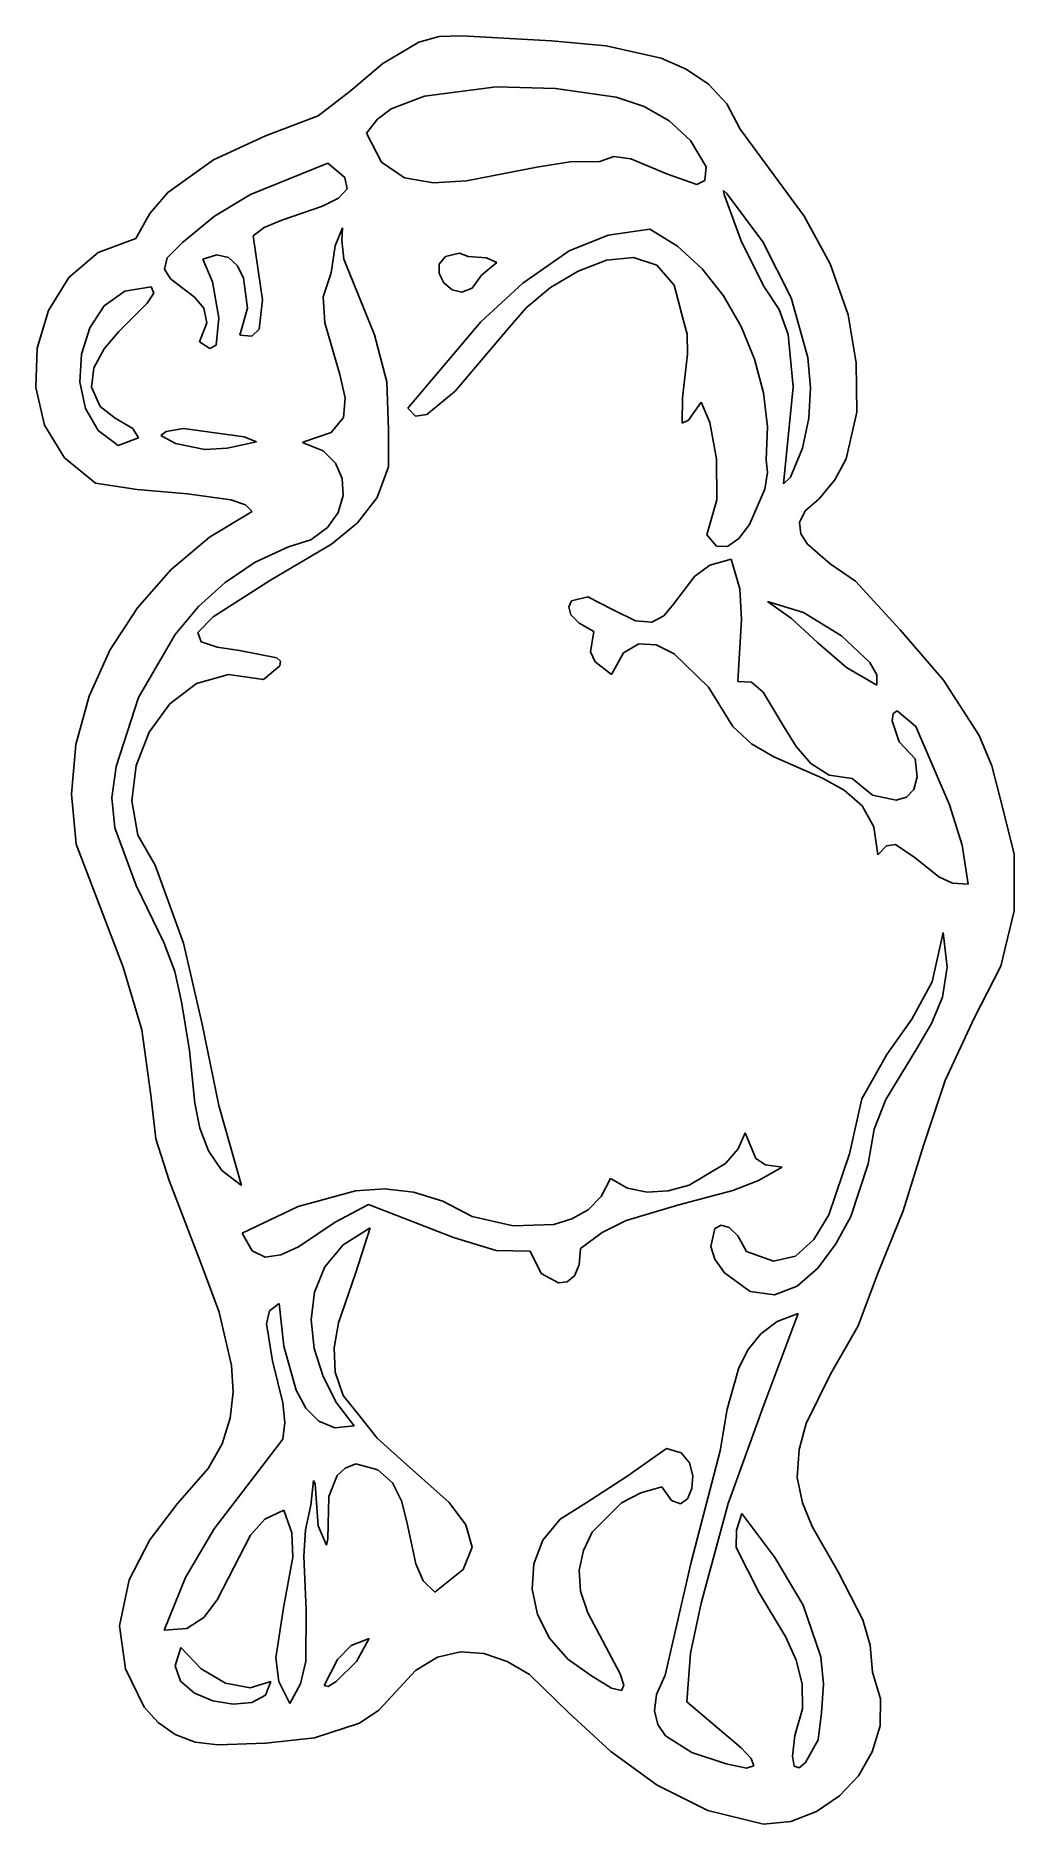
# Model space of a CAD drawing. Extents: x 77.3 to 110.6, y 146.6 to 207.6.
import ezdxf

# ---------------------------------------------------------------- set-up
doc = ezdxf.new("R2010")
doc.units = 0

msp = doc.modelspace()

# ---------------------------------------------------------------- linework, layer by layer
at = {"layer": 'negative_3 outline'}
for p, q in [((90.350967, 207.353231), (89.119073, 206.62424)), ((91.047353, 207.543912), (90.350967, 207.353231)), ((91.815638, 207.56799), (91.047353, 207.543912)), ((94.870016, 207.39565), (91.815638, 207.56799)), ((91.815638, 207.56799), (91.815638, 207.56799)), ((96.736282, 207.225164), (94.870016, 207.39565)), ((98.610442, 206.801934), (96.736282, 207.225164)), ((89.119073, 206.62424), (88.010309, 205.685384)), ((99.46625, 206.431745), (98.610442, 206.801934)), ((100.222953, 205.921817), (99.46625, 206.431745)), ((88.010309, 205.685384), (86.91503, 204.84103)), ((89.404139, 205.079919), (90.541661, 205.513557)), ((90.541661, 205.513557), (92.984042, 205.82288)), ((92.984042, 205.82288), (95.002769, 205.768143)), ((92.984042, 205.82288), (92.984042, 205.82288)), ((95.002769, 205.768143), (97.070878, 205.472732)), ((97.070878, 205.472732), (98.029025, 205.152182)), ((100.846857, 205.246631), (100.222953, 205.921817)), ((86.91503, 204.84103), (85.123487, 204.158385)), ((88.935035, 204.725684), (89.404139, 205.079919)), ((98.029025, 205.152182), (98.886208, 204.672351)), ((101.30427, 204.38067), (100.846857, 205.246631)), ((88.562366, 204.25406), (88.935035, 204.725684)), ((89.078029, 203.260629), (88.562366, 204.25406)), ((98.886208, 204.672351), (99.604656, 204.000203)), ((103.479916, 201.414949), (101.30427, 204.38067)), ((85.123487, 204.158385), (83.34475, 203.340134)), ((99.604656, 204.000203), (100.1466, 203.1027)), ((83.34475, 203.340134), (81.797276, 202.226793)), ((84.60548, 202.158776), (87.246925, 203.22511)), ((87.246925, 203.22511), (87.823534, 202.739731)), ((87.246925, 203.22511), (87.246925, 203.22511)), ((89.862793, 202.728251), (89.078029, 203.260629)), ((94.370499, 203.089013), (91.975153, 202.622602)), ((95.508996, 203.271708), (94.370499, 203.089013)), ((96.519884, 203.27938), (95.508996, 203.271708)), ((97.000949, 203.450465), (96.519884, 203.27938)), ((97.580824, 203.370505), (97.000949, 203.450465)), ((98.823542, 202.849156), (97.580824, 203.370505)), ((100.1466, 203.1027), (100.094547, 202.632467)), ((87.904814, 202.348485), (87.610614, 202.029393)), ((87.823534, 202.739731), (87.904814, 202.348485)), ((90.850541, 202.550913), (89.862793, 202.728251)), ((91.975153, 202.622602), (90.850541, 202.550913)), ((99.82111, 202.49875), (98.823542, 202.849156)), ((100.094547, 202.632467), (99.82111, 202.49875)), ((81.797276, 202.226793), (81.17853, 201.509626)), ((83.385826, 201.423849), (84.60548, 202.158776)), ((87.060784, 201.760479), (85.673632, 201.285271)), ((87.610614, 202.029393), (87.060784, 201.760479)), ((100.73243, 202.29598), (100.73241, 202.29597)), ((100.73241, 202.29597), (100.8334, 202.20717)), ((100.75993, 202.1589), (100.73243, 202.29598)), ((101.345589, 200.548105), (100.75993, 202.1589)), ((100.8334, 202.20717), (102.076096, 200.540964)), ((81.17853, 201.509626), (80.699521, 200.65888)), ((82.290397, 200.5175), (83.385826, 201.423849)), ((85.673632, 201.285271), (85.076008, 201.035022)), ((104.374312, 199.801592), (103.479916, 201.414949)), ((80.699521, 200.65888), (79.420718, 200.182834)), ((81.764539, 200.005832), (82.290397, 200.5175)), ((85.076008, 201.035022), (84.702152, 200.74704)), ((84.702152, 200.74704), (85.016657, 198.566236)), ((87.498062, 200.403882), (87.750025, 201.02509)), ((87.75002, 201.025), (87.728134, 200.605287)), ((87.728134, 200.605287), (87.79222, 199.95273)), ((87.750025, 201.02509), (87.75002, 201.025)), ((95.473005, 200.23478), (96.804596, 200.767465)), ((96.804596, 200.767465), (98.22248, 200.9772)), ((98.22248, 200.9772), (99.16551, 200.394851)), ((98.22248, 200.9772), (98.22248, 200.9772)), ((102.11883, 199.01315), (101.345589, 200.548105)), ((102.076096, 200.540964), (103.041506, 198.636975)), ((79.420718, 200.182834), (78.422296, 199.330075)), ((81.674639, 199.610009), (81.764539, 200.005832)), ((83.464653, 200.108045), (82.98161, 199.95478)), ((82.98161, 199.95478), (83.315777, 199.181226)), ((83.858994, 200.01557), (83.464653, 200.108045)), ((84.16256, 199.732034), (83.858994, 200.01557)), ((87.359358, 199.48797), (87.498062, 200.403882)), ((87.79222, 199.95273), (88.840484, 197.374689)), ((91.040319, 199.785144), (91.255642, 200.040796)), ((91.255642, 200.040796), (91.736573, 200.15813)), ((91.736573, 200.15813), (92.028074, 200.05008)), ((91.736573, 200.15813), (91.736573, 200.15813)), ((92.028074, 200.05008), (92.654543, 199.996297)), ((92.654543, 199.996297), (93.008065, 199.836034)), ((93.891135, 199.131849), (95.473005, 200.23478)), ((96.746078, 199.916626), (95.777978, 199.551871)), ((97.665594, 200.007081), (96.746078, 199.916626)), ((98.458689, 199.749453), (97.665594, 200.007081)), ((99.16551, 200.394851), (100.006723, 199.624239)), ((78.422296, 199.330075), (77.722276, 198.208158)), ((81.88819, 199.28484), (81.674639, 199.610009)), ((84.373274, 199.312112), (84.16256, 199.732034)), ((84.507852, 198.281823), (84.373274, 199.312112)), ((87.089736, 198.667063), (87.359358, 199.48797)), ((91.039792, 199.463708), (91.040319, 199.785144)), ((91.203252, 199.149026), (91.039792, 199.463708)), ((92.480728, 199.40854), (92.169435, 198.970854)), ((93.008065, 199.836034), (92.480728, 199.40854)), ((95.777978, 199.551871), (94.839135, 198.986596)), ((99.047524, 199.069963), (98.458689, 199.749453)), ((100.006723, 199.624239), (100.733084, 198.702327)), ((104.98144, 198.0528), (104.374312, 199.801592)), ((79.62321, 198.359577), (80.325752, 198.859256)), ((80.325752, 198.859256), (81.22507, 199.01143)), ((81.316639, 198.798205), (81.084714, 198.459772)), ((81.22507, 199.01143), (81.316639, 198.798205)), ((81.22507, 199.01143), (81.22507, 199.01143)), ((82.272684, 198.985134), (81.88819, 199.28484)), ((82.695612, 198.665698), (82.272684, 198.985134)), ((83.315777, 199.181226), (83.526701, 197.957254)), ((91.479886, 198.913633), (91.203252, 199.149026)), ((91.818884, 198.830063), (91.479886, 198.913633)), ((92.169435, 198.970854), (91.818884, 198.830063)), ((92.466854, 197.819901), (93.891135, 199.131849)), ((94.839135, 198.986596), (94.007386, 198.294582)), ((99.35426, 197.89483), (99.047524, 199.069963)), ((100.733084, 198.702327), (101.331561, 197.666075)), ((102.630645, 198.235532), (102.11883, 199.01315)), ((77.722276, 198.208158), (77.338684, 196.924634)), ((79.127478, 197.611373), (79.62321, 198.359577)), ((81.084714, 198.459772), (80.120499, 197.488032)), ((83.024468, 198.281342), (82.695612, 198.665698)), ((83.126744, 197.786873), (83.024468, 198.281342)), ((84.246131, 197.36212), (84.507852, 198.281823)), ((85.016657, 198.566236), (84.900867, 197.566565)), ((87.141304, 197.787244), (87.089736, 198.667063)), ((94.007386, 198.294582), (93.36057, 197.54961)), ((102.93924, 197.393572), (102.630645, 198.235532)), ((103.041506, 198.636975), (103.605984, 196.600986)), ((78.848587, 196.71362), (79.127478, 197.611373)), ((80.120499, 197.488032), (79.623272, 196.895104)), ((82.869931, 197.1371), (83.126744, 197.786873)), ((83.526701, 197.957254), (83.43716, 197.027624)), ((84.900867, 197.566565), (84.657597, 197.330498)), ((87.653309, 196.026881), (87.141304, 197.787244)), ((89.975847, 194.87667), (92.466854, 197.819901)), ((93.36057, 197.54961), (91.590456, 195.457583)), ((99.500975, 197.403914), (99.35426, 197.89483)), ((101.331561, 197.666075), (101.789122, 196.552446)), ((105.256446, 196.425763), (104.98144, 198.0528)), ((77.338684, 196.924634), (77.289543, 195.587057)), ((79.623272, 196.895104), (79.272672, 196.25772)), ((83.224333, 196.905926), (82.869931, 197.1371)), ((83.43716, 197.027624), (83.224333, 196.905926)), ((84.657597, 197.330498), (84.246131, 197.36212)), ((88.840484, 197.374689), (89.254553, 195.769751)), ((99.50643, 196.716987), (99.500975, 197.403914)), ((103.108001, 195.609754), (102.93924, 197.393572)), ((78.796569, 195.765297), (78.848587, 196.71362)), ((79.272672, 196.25772), (79.18623, 195.596069)), ((99.336094, 195.22643), (99.50643, 196.716987)), ((101.789122, 196.552446), (102.092732, 195.398401)), ((103.605984, 196.600986), (103.699232, 195.566548)), ((105.284735, 194.741464), (105.256446, 196.425763)), ((78.981457, 194.86538), (78.796569, 195.765297)), ((87.836395, 195.234344), (87.653309, 196.026881)), ((89.254553, 195.769751), (89.316203, 194.14477)), ((77.289543, 195.587057), (77.592876, 194.30298)), ((79.18623, 195.596069), (79.481477, 194.93034)), ((87.785967, 194.558908), (87.836395, 195.234344)), ((91.590456, 195.457583), (90.617307, 194.658399)), ((99.32831, 194.36582), (99.336094, 195.22643)), ((99.96814, 195.07782), (99.536957, 194.466328)), ((100.26913, 194.388441), (99.96814, 195.07782)), ((102.092732, 195.398401), (102.229359, 194.240902)), ((102.78045, 192.29446), (103.108001, 195.609754)), ((103.699232, 195.566548), (103.64588, 194.53878)), ((79.413282, 194.112849), (78.981457, 194.86538)), ((79.481477, 194.93034), (79.991962, 194.540938)), ((79.991962, 194.540938), (80.594469, 194.182714)), ((87.363352, 194.044575), (87.785967, 194.558908)), ((90.236816, 194.600373), (89.975847, 194.87667)), ((90.617307, 194.658399), (90.236816, 194.600373)), ((99.536957, 194.466328), (99.32831, 194.36582)), ((103.64588, 194.53878), (103.425439, 193.514367)), ((104.915802, 193.147545), (105.284735, 194.741464)), ((77.592876, 194.30298), (78.266708, 193.179957)), ((80.102076, 193.60668), (79.413282, 194.112849)), ((80.79563, 193.867388), (80.102076, 193.60668)), ((80.594469, 194.182714), (80.79563, 193.867388)), ((81.55873, 193.951105), (81.73919, 194.081771)), ((82.049671, 193.668204), (81.55873, 193.951105)), ((81.73919, 194.081771), (82.328362, 194.18175)), ((82.328362, 194.18175), (84.399888, 193.903426)), ((82.328362, 194.18175), (82.328362, 194.18175)), ((84.399888, 193.903426), (84.810897, 193.725876)), ((86.429872, 193.73535), (87.363352, 194.044575)), ((89.316203, 194.14477), (89.309233, 192.874168)), ((100.494693, 193.152024), (100.26913, 194.388441)), ((102.229359, 194.240902), (102.18597, 193.11691)), ((83.052635, 193.474025), (82.049671, 193.668204)), ((83.819074, 193.50955), (83.052635, 193.474025)), ((84.810897, 193.725876), (83.819074, 193.50955)), ((86.380222, 193.70645), (86.429872, 193.73535)), ((86.464502, 193.67265), (86.380222, 193.70645)), ((87.085487, 193.418136), (86.464502, 193.67265)), ((87.509137, 193.001891), (87.085487, 193.418136)), ((103.425439, 193.514367), (103.02124, 192.52441)), ((78.266708, 193.179957), (79.329062, 192.32554)), ((87.735522, 192.478214), (87.509137, 193.001891)), ((89.309233, 192.874168), (88.929765, 191.831415)), ((100.505676, 191.74873), (100.494693, 193.152024)), ((102.23745, 192.682967), (102.13871, 192.114535)), ((102.18597, 193.11691), (102.23745, 192.682967)), ((104.535344, 192.430617), (104.915802, 193.147545)), ((79.329062, 192.32554), (80.745053, 192.109673)), ((80.745053, 192.109673), (82.459764, 191.958964)), ((87.764711, 191.901404), (87.735522, 192.478214)), ((102.13871, 192.114535), (101.617089, 190.908419)), ((103.02124, 192.52441), (102.78045, 192.29446)), ((103.99914, 191.79165), (104.535344, 192.430617)), ((82.459764, 191.958964), (83.944399, 191.748627)), ((83.944399, 191.748627), (84.435188, 191.582104)), ((84.435188, 191.582104), (84.67016, 191.35388)), ((87.596773, 191.325757), (87.764711, 191.901404)), ((88.929765, 191.831415), (88.258284, 190.970266)), ((100.16293, 190.55872), (100.505676, 191.74873)), ((103.331107, 190.980146), (103.521864, 191.377642)), ((103.521864, 191.377642), (103.99914, 191.79165)), ((84.67016, 191.35388), (83.211396, 190.476787)), ((86.669791, 190.395147), (87.231776, 190.805572)), ((87.231776, 190.805572), (87.596773, 191.325757)), ((88.258284, 190.970266), (87.375275, 190.244475)), ((101.617089, 190.908419), (101.257468, 190.437845)), ((103.373804, 190.599918), (103.331107, 190.980146)), ((83.211396, 190.476787), (81.896734, 189.372733)), ((87.375275, 190.244475), (85.296609, 189.01398)), ((85.910885, 190.14878), (86.669791, 190.395147)), ((100.498759, 190.179441), (100.16293, 190.55872)), ((100.874148, 190.167001), (100.498759, 190.179441)), ((101.257468, 190.437845), (100.874148, 190.167001)), ((103.596893, 190.23771), (103.373804, 190.599918)), ((104.371985, 189.570371), (103.596893, 190.23771)), ((83.746721, 188.941744), (84.772543, 189.62733)), ((84.772543, 189.62733), (85.910885, 190.14878)), ((100.264362, 189.527807), (100.99748, 189.73758)), ((100.99748, 189.73758), (100.99751, 189.73758)), ((100.99751, 189.73758), (101.296095, 188.716604)), ((105.23187, 188.98416), (104.371985, 189.570371)), ((81.896734, 189.372733), (80.755247, 188.078011)), ((82.83478, 188.114873), (83.746721, 188.941744)), ((85.296609, 189.01398), (83.337641, 187.76996)), ((99.032306, 188.193974), (99.740638, 189.142629)), ((99.740638, 189.142629), (100.264362, 189.527807)), ((106.755837, 187.326067), (105.23187, 188.98416)), ((95.549494, 188.312211), (96.105931, 188.451833)), ((96.105931, 188.451833), (96.948638, 188.01884)), ((101.296095, 188.716604), (101.344117, 187.676726)), ((80.755247, 188.078011), (79.816008, 186.628915)), ((82.038079, 187.169569), (82.83478, 188.114873)), ((83.337641, 187.76996), (82.813701, 187.237917)), ((95.458417, 188.102203), (95.549494, 188.312211)), ((95.534659, 187.838481), (95.458417, 188.102203)), ((95.810134, 187.550859), (95.534659, 187.838481)), ((96.948638, 188.01884), (97.733597, 187.629907)), ((98.29435, 187.587436), (98.703164, 187.804451)), ((98.703164, 187.804451), (99.032306, 188.193974)), ((102.22947, 188.28392), (103.463454, 187.909842)), ((103.05398, 187.708471), (102.22947, 188.28392)), ((102.22947, 188.28392), (102.22947, 188.28392)), ((103.463454, 187.909842), (104.758854, 187.123821)), ((80.795838, 185.015072), (82.038079, 187.169569)), ((82.813701, 187.237917), (82.931088, 186.913857)), ((96.316761, 187.26915), (95.810134, 187.550859)), ((96.204976, 186.574466), (96.316761, 187.26915)), ((97.733597, 187.629907), (98.29435, 187.587436)), ((101.344117, 187.676726), (101.22304, 185.56638)), ((103.954662, 186.881747), (103.05398, 187.708471)), ((104.758854, 187.123821), (105.722287, 186.206305)), ((108.234123, 185.603836), (106.755837, 187.326067)), ((79.816008, 186.628915), (79.108092, 185.061737)), ((82.931088, 186.913857), (83.474715, 186.731524)), ((83.474715, 186.731524), (84.229496, 186.624657)), ((84.229496, 186.624657), (85.512174, 186.372294)), ((96.35866, 186.230945), (96.204976, 186.574466)), ((97.33135, 186.534992), (96.922222, 185.79666)), ((97.848474, 186.849107), (97.33135, 186.534992)), ((98.434966, 186.814104), (97.848474, 186.849107)), ((99.052199, 186.50508), (98.434966, 186.814104)), ((100.224378, 185.365363), (99.052199, 186.50508)), ((104.925473, 186.044565), (103.954662, 186.881747)), ((85.609897, 186.09428), (85.058427, 185.6267)), ((85.512174, 186.372294), (85.628741, 186.252841)), ((85.628741, 186.252841), (85.609897, 186.09428)), ((96.922222, 185.79666), (96.35866, 186.230945)), ((105.96037, 185.43774), (104.925473, 186.044565)), ((105.722287, 186.206305), (105.956584, 185.785876)), ((82.773469, 185.492918), (81.859807, 184.802869)), ((83.854522, 185.802362), (82.773469, 185.492918)), ((85.058427, 185.6267), (83.854522, 185.802362)), ((101.05599, 184.03074), (100.224378, 185.365363)), ((101.22304, 185.56638), (101.692856, 185.539163)), ((101.692856, 185.539163), (102.086588, 185.204931)), ((105.956584, 185.785876), (105.96037, 185.43774)), ((109.44524, 183.722435), (108.234123, 185.603836)), ((79.108092, 185.061737), (78.66057, 183.412769)), ((80.030878, 182.66107), (80.795838, 185.015072)), ((81.859807, 184.802869), (81.158072, 183.836719)), ((102.086588, 185.204931), (102.807945, 184.008686)), ((106.487943, 184.2219), (106.514495, 184.471816)), ((106.721249, 183.508661), (106.487943, 184.2219)), ((106.514495, 184.471816), (106.650009, 184.566102)), ((106.650009, 184.566102), (107.28839, 184.0343)), ((81.158072, 183.836719), (80.712801, 182.698968)), ((101.691058, 183.442982), (101.05599, 184.03074)), ((102.807945, 184.008686), (103.216643, 183.343308)), ((107.26899, 182.93335), (106.721249, 183.508661)), ((107.28839, 184.0343), (108.444566, 181.364444)), ((109.881395, 182.692348), (109.44524, 183.722435)), ((78.66057, 183.412769), (78.502516, 181.718306)), ((102.45565, 182.996233), (101.691058, 183.442982)), ((104.104026, 182.266961), (102.45565, 182.996233)), ((103.216643, 183.343308), (103.711402, 182.764181)), ((107.334536, 182.309425), (107.26899, 182.93335)), ((79.878529, 181.594504), (80.030878, 182.66107)), ((80.712801, 182.698968), (80.568533, 181.494118)), ((103.711402, 182.764181), (104.332759, 182.369623)), ((104.853117, 181.855038), (104.104026, 182.266961)), ((104.332759, 182.369623), (105.12125, 182.25795)), ((105.12125, 182.25795), (105.814815, 181.694393)), ((107.221456, 181.878133), (107.334536, 182.309425)), ((110.1677, 181.58683), (109.881395, 182.692348)), ((78.502516, 181.718306), (78.663004, 180.01464)), ((105.462349, 181.325322), (104.853117, 181.855038)), ((105.814815, 181.694393), (106.625808, 181.516468)), ((106.625808, 181.516468), (106.971348, 181.620229)), ((106.971348, 181.620229), (107.221456, 181.878133)), ((79.987645, 180.572717), (79.878529, 181.594504)), ((80.568533, 181.494118), (80.769804, 180.326671)), ((105.864375, 180.613113), (105.462349, 181.325322)), ((108.444566, 181.364444), (108.871795, 179.986835)), ((110.639527, 179.688044), (110.1677, 181.58683)), ((80.713219, 178.610919), (79.987645, 180.572717)), ((105.99185, 179.65371), (105.864375, 180.613113)), ((78.663004, 180.01464), (80.266359, 175.829574)), ((80.769804, 180.326671), (81.361153, 179.30113)), ((106.291092, 179.967884), (105.99185, 179.65371)), ((106.598387, 180.006456), (106.291092, 179.967884)), ((107.270336, 179.556881), (106.598387, 180.006456)), ((108.871795, 179.986835), (109.07608, 178.65144)), ((81.361153, 179.30113), (82.325254, 176.643839)), ((108.0741, 178.905153), (107.270336, 179.556881)), ((110.646125, 177.750854), (110.639527, 179.688044)), ((81.653489, 176.670553), (80.713219, 178.610919)), ((108.546163, 178.691034), (108.0741, 178.905153)), ((109.07608, 178.65144), (108.546163, 178.691034)), ((110.191848, 175.857139), (110.646125, 177.750854)), ((107.852583, 175.326876), (108.2239, 177.01448)), ((108.2239, 177.01448), (108.358491, 175.827623)), ((108.2239, 177.01448), (108.2239, 177.01448)), ((82.030977, 175.675558), (81.653489, 176.670553)), ((82.325254, 176.643839), (82.958075, 173.888598)), ((80.266359, 175.829574), (80.908211, 173.692108)), ((82.254349, 174.6465), (82.030977, 175.675558)), ((108.358491, 175.827623), (108.20011, 174.809934)), ((109.28105, 174.08878), (110.191848, 175.857139)), ((107.154641, 174.061274), (107.852583, 175.326876)), ((82.52757, 172.986146), (82.254349, 174.6465)), ((108.20011, 174.809934), (107.830309, 173.905581)), ((82.958075, 173.888598), (83.526583, 171.11275)), ((106.297454, 172.852685), (107.154641, 174.061274)), ((107.830309, 173.905581), (107.330637, 173.058729)), ((108.292164, 171.97065), (109.28105, 174.08878)), ((80.908211, 173.692108), (81.21698, 171.46834)), ((82.70937, 171.193872), (82.52757, 172.986146)), ((105.4484, 171.33612), (106.297454, 172.852685)), ((107.330637, 173.058729), (106.267893, 171.314196)), ((107.556501, 169.75403), (108.292164, 171.97065)), ((81.21698, 171.46834), (81.388347, 169.977139)), ((105.030538, 169.468715), (105.4484, 171.33612)), ((106.267893, 171.314196), (105.867923, 170.304849)), ((82.8831, 170.340459), (82.70937, 171.193872)), ((83.526583, 171.11275), (84.29775, 168.39364)), ((83.17451, 169.564698), (82.8831, 170.340459)), ((101.233502, 169.632952), (101.475, 170.18477)), ((101.475, 170.18477), (101.83977, 169.307094)), ((101.475, 170.18477), (101.475, 170.18477)), ((105.867923, 170.304849), (105.66429, 169.12967)), ((81.388347, 169.977139), (81.839326, 168.561155)), ((83.630445, 168.903466), (83.17451, 169.564698)), ((100.80371, 169.135878), (101.233502, 169.632952)), ((104.321436, 167.387561), (105.030538, 169.468715)), ((106.859458, 167.524383), (107.556501, 169.75403)), ((84.29775, 168.39364), (83.630445, 168.903466)), ((99.565625, 168.400119), (100.80371, 169.135878)), ((101.83977, 169.307094), (102.167871, 169.094492)), ((102.72972, 169.01282), (101.92396, 168.555706)), ((102.167871, 169.094492), (102.72972, 169.01282)), ((105.66429, 169.12967), (105.071152, 167.336261)), ((81.839326, 168.561155), (82.889882, 165.80601)), ((88.189391, 168.208731), (89.177028, 168.271088)), ((89.177028, 168.271088), (90.170981, 168.16316)), ((96.561398, 168.017451), (96.880089, 168.62129)), ((96.880089, 168.62129), (97.461157, 168.29556)), ((97.461157, 168.29556), (98.133499, 168.165815)), ((98.85052, 168.208515), (99.565625, 168.400119)), ((101.053016, 168.219101), (99.21548, 167.729892)), ((101.92396, 168.555706), (101.053016, 168.219101)), ((84.33174, 166.75928), (86.239014, 167.673729)), ((86.239014, 167.673729), (88.189391, 168.208731)), ((88.637408, 167.74434), (87.498988, 167.134908)), ((91.525353, 166.616104), (88.637408, 167.74434)), ((90.170981, 168.16316), (91.169765, 167.859808)), ((91.169765, 167.859808), (92.171894, 167.33589)), ((96.116434, 167.564579), (96.561398, 168.017451)), ((99.21548, 167.729892), (97.416923, 167.190146)), ((98.133499, 168.165815), (98.85052, 168.208515)), ((87.498988, 167.134908), (86.2455, 166.302869)), ((92.171894, 167.33589), (93.565625, 167.019275)), ((93.565625, 167.019275), (94.946042, 167.063039)), ((94.946042, 167.063039), (95.569786, 167.250499)), ((95.569786, 167.250499), (96.116434, 167.564579)), ((97.416923, 167.190146), (96.594702, 166.790367)), ((100.434801, 166.925696), (100.651929, 167.033007)), ((100.651929, 167.033007), (100.92674, 166.960583)), ((103.818134, 166.544151), (104.321436, 167.387561)), ((105.071152, 167.336261), (104.568613, 166.399107)), ((105.98643, 165.36717), (106.859458, 167.524383)), ((84.662714, 166.162279), (84.33174, 166.75928)), ((87.772673, 166.364387), (88.691798, 166.94)), ((88.691798, 166.94), (88.194705, 165.385406)), ((88.691798, 166.94), (88.691798, 166.94)), ((92.981433, 166.176983), (91.525353, 166.616104)), ((96.594702, 166.790367), (95.857154, 166.24481)), ((100.299564, 166.314676), (100.434801, 166.925696)), ((100.92674, 166.960583), (101.227745, 166.672724)), ((101.227745, 166.672724), (101.52345, 166.13373)), ((103.194579, 165.980089), (103.818134, 166.544151)), ((104.568613, 166.399107), (103.954652, 165.571795)), ((82.889882, 165.80601), (83.542505, 164.067593)), ((85.111549, 165.9453), (84.662714, 166.162279)), ((85.64892, 166.021208), (85.111549, 165.9453)), ((86.2455, 166.302869), (85.64892, 166.021208)), ((87.148033, 165.619576), (87.772673, 166.364387)), ((94.144021, 166.14477), (92.981433, 166.176983)), ((94.517614, 165.387996), (94.144021, 166.14477)), ((95.857154, 166.24481), (95.815037, 165.682288)), ((100.444437, 165.882369), (100.299564, 166.314676)), ((100.77296, 165.41313), (100.444437, 165.882369)), ((101.52345, 166.13373), (102.434956, 165.806306)), ((102.434956, 165.806306), (103.194579, 165.980089)), ((86.792257, 164.751988), (87.148033, 165.619576)), ((88.194705, 165.385406), (87.614037, 163.707399)), ((95.114115, 165.06649), (94.517614, 165.387996)), ((95.653852, 165.309134), (95.408559, 165.109238)), ((95.815037, 165.682288), (95.653852, 165.309134)), ((101.638424, 164.774994), (100.77296, 165.41313)), ((103.954652, 165.571795), (103.248688, 164.956934)), ((105.330455, 163.611134), (105.98643, 165.36717)), ((86.679724, 163.808042), (86.792257, 164.751988)), ((95.408559, 165.109238), (95.114115, 165.06649)), ((102.470139, 164.657131), (101.638424, 164.774994)), ((103.248688, 164.956934), (102.470139, 164.657131)), ((83.542505, 164.067593), (83.964005, 162.259621)), ((85.157637, 163.673483), (85.26097, 164.114124)), ((85.26097, 164.114124), (85.582252, 164.3671)), ((85.582252, 164.3671), (85.748102, 162.910019)), ((103.28419, 164.02907), (102.082203, 160.847279)), ((102.568562, 163.758015), (103.28419, 164.02907)), ((103.28419, 164.02907), (103.28419, 164.02907)), ((85.36143, 162.418504), (85.157637, 163.673483)), ((86.784814, 162.83416), (86.679724, 163.808042)), ((87.614037, 163.707399), (87.462131, 162.860841)), ((101.578867, 162.8006), (102.007684, 163.338816)), ((102.007684, 163.338816), (102.568562, 163.758015)), ((104.385389, 161.960986), (105.330455, 163.611134)), ((85.748102, 162.910019), (86.166295, 161.41379)), ((87.081907, 161.87676), (86.784814, 162.83416)), ((87.462131, 162.860841), (87.493055, 162.0299)), ((101.259424, 162.172491), (101.578867, 162.8006)), ((83.964005, 162.259621), (84.014015, 161.353649)), ((85.706854, 160.980747), (85.36143, 162.418504)), ((100.85791, 160.763101), (101.259424, 162.172491)), ((87.545382, 160.982264), (87.081907, 161.87676)), ((87.493055, 162.0299), (87.774717, 161.230066)), ((103.5566, 160.281193), (104.385389, 161.960986)), ((84.014015, 161.353649), (83.91736, 160.459204)), ((85.780559, 160.311636), (85.706854, 160.980747)), ((86.166295, 161.41379), (86.500481, 160.798901)), ((88.149619, 160.19709), (87.545382, 160.982264)), ((87.774717, 161.230066), (88.375025, 160.47683)), ((83.91736, 160.459204), (83.644412, 159.585925)), ((85.707129, 159.7388), (85.780559, 160.311636)), ((86.500481, 160.798901), (86.934307, 160.351713)), ((86.934307, 160.351713), (87.479958, 160.131389)), ((88.375025, 160.47683), (88.933142, 159.779716)), ((100.62164, 159.34365), (100.85791, 160.763101)), ((102.082203, 160.847279), (100.89319, 157.55388)), ((83.376039, 156.688424), (85.707129, 159.7388)), ((87.479958, 160.131389), (88.149619, 160.19709)), ((88.933142, 159.779716), (89.718682, 159.062421)), ((103.312488, 159.387825), (103.5566, 160.281193)), ((83.644412, 159.585925), (83.165545, 158.74345)), ((97.441015, 158.474125), (98.78731, 159.42418)), ((98.78731, 159.42418), (99.288022, 159.27293)), ((98.78731, 159.42418), (98.78731, 159.42418)), ((99.288022, 159.27293), (99.580306, 158.933551)), ((99.628227, 155.547701), (100.62164, 159.34365)), ((103.24946, 158.43622), (103.312488, 159.387825)), ((83.165545, 158.74345), (82.123752, 157.549102)), ((87.567401, 158.509023), (87.2846, 157.789191)), ((87.833822, 158.761097), (87.567401, 158.509023)), ((88.206068, 158.90051), (87.833822, 158.761097)), ((88.955628, 158.700132), (88.206068, 158.90051)), ((89.449379, 158.255716), (88.955628, 158.700132)), ((89.718682, 159.062421), (91.378366, 157.581604)), ((96.058477, 157.57468), (97.441015, 158.474125)), ((99.580306, 158.933551), (99.694178, 158.498511)), ((99.694178, 158.498511), (99.659658, 158.060279)), ((86.75902, 158.333909), (86.670983, 157.48917)), ((86.818387, 158.205184), (86.75902, 158.333909)), ((86.91679, 156.78951), (86.818387, 158.205184)), ((89.75619, 157.639955), (89.449379, 158.255716)), ((97.911947, 157.914266), (97.258571, 157.572874)), ((98.638, 158.12479), (97.911947, 157.914266)), ((98.965915, 157.651109), (98.638, 158.12479)), ((99.659658, 158.060279), (99.506762, 157.711322)), ((103.430787, 157.578826), (103.24946, 158.43622)), ((82.123752, 157.549102), (81.18216, 156.309618)), ((85.744951, 157.32672), (85.099175, 157.020491)), ((86.015759, 156.547606), (85.744951, 157.32672)), ((86.670983, 157.48917), (86.48134, 156.650793)), ((87.2846, 157.789191), (87.247142, 156.34284)), ((89.944928, 156.925545), (89.75619, 157.639955)), ((91.378366, 157.581604), (91.955679, 156.825241)), ((95.172183, 157.016555), (96.058477, 157.57468)), ((97.258571, 157.572874), (96.258809, 156.572582)), ((99.265508, 157.54411), (98.965915, 157.651109)), ((99.506762, 157.711322), (99.265508, 157.54411)), ((100.89319, 157.55388), (99.972842, 154.154782)), ((103.762253, 156.764253), (103.430787, 157.578826)), ((82.388634, 155.030457), (83.376039, 156.688424)), ((85.099175, 157.020491), (84.605191, 156.467273)), ((86.48134, 156.650793), (86.42716, 155.76062)), ((87.195772, 156.12765), (86.91679, 156.78951)), ((90.243654, 155.491552), (89.944928, 156.925545)), ((91.955679, 156.825241), (92.166749, 156.063015)), ((94.579783, 156.307359), (95.172183, 157.016555)), ((101.16531, 156.05585), (101.177508, 156.646255)), ((101.177508, 156.646255), (101.35769, 157.20933)), ((101.35769, 157.20933), (102.48585, 155.715641)), ((101.35769, 157.20933), (101.35769, 157.20933)), ((104.65476, 155.19451), (103.762253, 156.764253)), ((81.18216, 156.309618), (80.47677, 154.945802)), ((84.605191, 156.467273), (83.846849, 154.996931)), ((86.048252, 155.722048), (86.015759, 156.547606)), ((87.247142, 156.34284), (87.195772, 156.12765)), ((92.166749, 156.063015), (91.863161, 155.298505)), ((94.264034, 155.497056), (94.579783, 156.307359)), ((96.258809, 156.572582), (95.956904, 155.951229)), ((101.945094, 154.506017), (101.16531, 156.05585)), ((85.73481, 153.998533), (86.048252, 155.722048)), ((86.42716, 155.76062), (86.51112, 153.924781)), ((90.491378, 154.917357), (90.243654, 155.491552)), ((94.207694, 154.635614), (94.264034, 155.497056)), ((95.956904, 155.951229), (95.816638, 155.274102)), ((98.74961, 151.70208), (99.628227, 155.547701)), ((102.48585, 155.715641), (103.453135, 154.090766)), ((80.47677, 154.945802), (80.143582, 153.37846)), ((81.668458, 153.24006), (82.388634, 155.030457)), ((83.846849, 154.996931), (83.469619, 154.268339)), ((90.8965, 154.53529), (90.491378, 154.917357)), ((91.863161, 155.298505), (90.8965, 154.53529)), ((95.816638, 155.274102), (95.86025, 154.559974)), ((105.485302, 153.588857), (104.65476, 155.19451)), ((83.469619, 154.268339), (83.018435, 153.669819)), ((94.39352, 153.772997), (94.207694, 154.635614)), ((95.86025, 154.559974), (96.109981, 153.82762)), ((102.854685, 152.99417), (101.945094, 154.506017)), ((83.018435, 153.669819), (82.43686, 153.295638)), ((85.477674, 152.290036), (85.73481, 153.998533)), ((86.51112, 153.924781), (86.494739, 152.18145)), ((94.804269, 152.959172), (94.39352, 153.772997)), ((96.109981, 153.82762), (97.213071, 151.747645)), ((99.972842, 154.154782), (99.611449, 152.451156)), ((103.453135, 154.090766), (104.05157, 152.327459)), ((105.739311, 152.729397), (105.485302, 153.588857)), ((80.143582, 153.37846), (80.347946, 151.915259)), ((82.43686, 153.295638), (81.668458, 153.24006)), ((103.21016, 152.217867), (102.854685, 152.99417)), ((82.039839, 152.020466), (82.240512, 152.64423)), ((82.240512, 152.64423), (82.92624, 151.919115)), ((82.240512, 152.64423), (82.240512, 152.64423)), ((87.573382, 152.2409), (88.04071, 152.717632)), ((88.04071, 152.717632), (88.658725, 152.95378)), ((88.658725, 152.95378), (88.226492, 152.171984)), ((88.658725, 152.95378), (88.658725, 152.95378)), ((90.980403, 152.314406), (91.764567, 152.494129)), ((91.764567, 152.494129), (92.564637, 152.43523)), ((92.564637, 152.43523), (93.357386, 152.168169)), ((95.422698, 152.244104), (94.804269, 152.959172)), ((99.611449, 152.451156), (99.48067, 150.79191)), ((105.8122, 151.80916), (105.739311, 152.729397)), ((80.347946, 151.915259), (80.988894, 150.6163)), ((82.228852, 151.496274), (82.039839, 152.020466)), ((82.92624, 151.919115), (83.760164, 151.434467)), ((85.580547, 151.483252), (85.477674, 152.290036)), ((86.494739, 152.18145), (86.31513, 151.40691)), ((87.12183, 151.348792), (87.573382, 152.2409)), ((88.226492, 152.171984), (87.526864, 151.481404)), ((89.552708, 151.11726), (90.235374, 151.865602)), ((90.235374, 151.865602), (90.980403, 152.314406)), ((93.357386, 152.168169), (94.119586, 151.723404)), ((96.231565, 151.67776), (95.422698, 152.244104)), ((103.420491, 151.409513), (103.21016, 152.217867)), ((104.05157, 152.327459), (104.147477, 151.391627)), ((106.086413, 150.891547), (105.8122, 151.80916)), ((82.696082, 151.090386), (82.228852, 151.496274)), ((83.760164, 151.434467), (84.60015, 151.266428)), ((84.60015, 151.266428), (85.304062, 151.49114)), ((85.304062, 151.49114), (85.117786, 151.024521)), ((85.949889, 150.73042), (85.580547, 151.483252)), ((86.31513, 151.40691), (85.949889, 150.73042)), ((87.252398, 151.31618), (87.12183, 151.348792)), ((87.526864, 151.481404), (87.252398, 151.31618)), ((94.119586, 151.723404), (95.459424, 150.4226)), ((96.911387, 151.26001), (96.231565, 151.67776)), ((97.256052, 151.179412), (96.911387, 151.26001)), ((97.213071, 151.747645), (97.33385, 151.36546)), ((97.33385, 151.36546), (97.256052, 151.179412)), ((98.455054, 151.046662), (98.74961, 151.70208)), ((103.426477, 150.555257), (103.420491, 151.409513)), ((104.147477, 151.391627), (104.07318, 150.41847)), ((80.988894, 150.6163), (81.466168, 150.092044)), ((83.33006, 150.821534), (82.696082, 151.090386)), ((84.019316, 150.708451), (83.33006, 150.821534)), ((84.652381, 150.769869), (84.019316, 150.708451)), ((85.117786, 151.024521), (84.652381, 150.769869)), ((88.987024, 150.513169), (89.552708, 151.11726)), ((98.378915, 150.491167), (98.455054, 151.046662)), ((99.48067, 150.79191), (101.338346, 149.229324)), ((103.16892, 149.64125), (103.426477, 150.555257)), ((106.072071, 149.969886), (106.086413, 150.891547)), ((81.466168, 150.092044), (82.044286, 149.685209)), ((86.795216, 149.561866), (88.325066, 150.070015)), ((88.325066, 150.070015), (88.987024, 150.513169)), ((95.459424, 150.4226), (96.897533, 149.103878)), ((98.491176, 150.025327), (98.378915, 150.491167)), ((98.761816, 149.638872), (98.491176, 150.025327)), ((104.07318, 150.41847), (103.958005, 149.494878)), ((105.807912, 149.084658), (106.072071, 149.969886)), ((82.044286, 149.685209), (82.720481, 149.421246)), ((82.720481, 149.421246), (83.491985, 149.32561)), ((83.491985, 149.32561), (85.128931, 149.383501)), ((85.128931, 149.383501), (86.795216, 149.561866)), ((99.658161, 149.063047), (98.761816, 149.638872)), ((103.085982, 148.944366), (103.16892, 149.64125)), ((103.958005, 149.494878), (103.530589, 148.720454)), ((96.897533, 149.103878), (98.470852, 147.953856)), ((100.8278, 148.68154), (99.658161, 149.063047)), ((101.338346, 149.229324), (101.673378, 148.861175)), ((101.673378, 148.861175), (101.764137, 148.610877)), ((103.148403, 148.600733), (103.085982, 148.944366)), ((103.530589, 148.720454), (103.3115, 148.54716)), ((105.332675, 148.276344), (105.807912, 149.084658)), ((101.514364, 148.532856), (100.8278, 148.68154)), ((101.764137, 148.610877), (101.514364, 148.532856)), ((103.3115, 148.54716), (103.148403, 148.600733)), ((104.6851, 147.585422), (105.332675, 148.276344)), ((98.470852, 147.953856), (100.197533, 147.088011)), ((103.903924, 147.052375), (104.6851, 147.585422)), ((100.197533, 147.088011), (102.09573, 146.62182)), ((103.027888, 146.71768), (103.903924, 147.052375)), ((102.09573, 146.62182), (103.027888, 146.71768))]:
    msp.add_line(p, q, dxfattribs=at)

doc.saveas('drawing.dxf')
